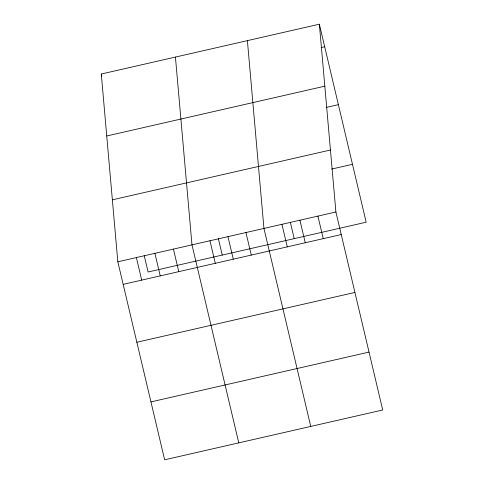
<?xml version="1.0" encoding="UTF-8"?>
<svg xmlns="http://www.w3.org/2000/svg" width="484" height="484" viewBox="0 0 484 484"><rect width="100%" height="100%" fill="white"/><g stroke="black" fill="none" stroke-linecap="round" stroke-linejoin="round"><path stroke-width="0.73" d="M319.361 24.2L335.908 211.992L382.711 409.99L164.639 459.8L117.83 261.802L101.289 74.01L319.361 24.2L366.17 222.198L148.092 272.008L144.208 255.57M321.098 47.577L324.697 46.754M106.746 135.98L324.825 86.17M326.149 107.448L338.383 104.653M112.373 199.825L330.445 150.016M331.613 169.067L352.485 164.306M117.83 261.802L335.908 211.992M123.16 284.35L341.238 234.54M136.851 342.249L354.923 292.439M150.947 401.901L369.026 352.092M317.915 216.1L323.245 238.654M299.923 220.208L305.253 242.762M290.315 222.198L294.205 238.636M281.93 224.316L287.266 246.87M310.746 426.428L263.943 228.424L247.397 40.638M245.951 232.538L251.281 255.086M227.958 236.646L233.288 259.2M218.351 238.636L222.241 255.074M209.965 240.754L215.301 263.308M238.781 442.866L191.979 244.862L175.432 57.076M173.441 249.097L178.771 271.651M154.904 253.332L160.234 275.886M101.289 74.01L101.803 76.194M136.367 257.567L141.697 280.115"/></g></svg>
